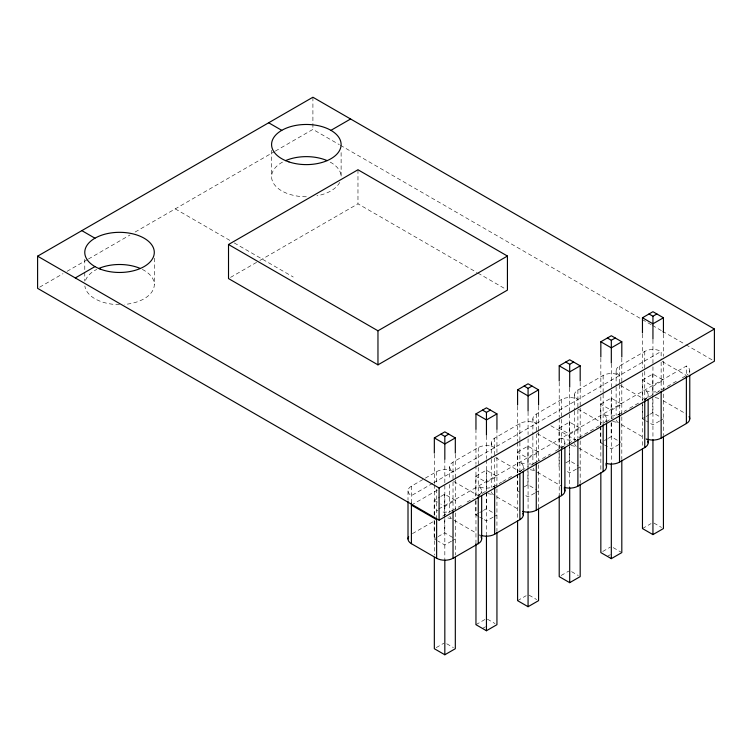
<?xml version="1.0" encoding="UTF-8"?>
<svg xmlns="http://www.w3.org/2000/svg" width="752" height="752" viewBox="0 0 752 752"><rect width="100%" height="100%" fill="white"/><g stroke="black" fill="none" stroke-linecap="round" stroke-linejoin="round"><path stroke-width="0.56" stroke-dasharray="3.76 2.82" d="M39.63 287.179L62.999 273.69M67.06 271.34L87.382 259.609M88.398 259.026L130.049 234.972M135.125 232.039L274.301 151.688M275.317 151.105L312.907 129.4L339.34 144.657M230.535 277.403L258.857 261.047M259.863 260.465L357.971 203.83L476.928 272.506M411.4 502.985L411.4 486.168L436.63 471.598A11.59 6.693 0 0 1 453.024 471.598A11.59 6.693 0 0 1 453.024 462.132L478.253 447.562A11.59 6.693 0 0 1 494.647 447.562A11.59 6.693 0 0 1 494.647 438.106L519.886 423.536A11.59 6.693 0 0 1 536.27 423.536A11.59 6.693 0 0 1 536.27 414.07L561.509 399.5A11.59 6.693 0 0 1 577.893 399.5A11.59 6.693 0 0 1 577.893 390.044L603.132 375.474A11.59 6.693 0 0 1 619.516 375.474A11.59 6.693 0 0 1 619.516 366.008L644.755 351.438A11.59 6.693 0 0 1 661.14 351.438L661.14 359.851M432.72 483.32L411.4 495.624A11.59 6.693 0 0 1 411.4 486.168M433.735 482.737L661.14 351.438M411.4 505.09L437.796 489.853M434.177 515.468L434.177 500.268L439.892 496.959M440.851 496.414L444.667 494.205L455.317 500.362L444.827 506.416L440.954 504.178M475.8 476.232L486.29 470.179L496.94 476.326L486.45 482.38L475.8 476.232L475.8 496.123M517.423 452.196L527.913 446.143L538.564 452.3L528.073 458.353L517.423 452.196L517.423 473.252M559.046 428.17L569.537 422.116L580.187 428.264L569.696 434.318L559.046 428.17L559.046 449.226M600.669 404.134L611.16 398.081L621.81 404.228L611.32 410.291L600.669 404.134L600.669 425.19M642.293 380.108L652.783 374.054L663.433 380.202L652.943 386.255L642.293 380.108L642.293 399.989M438.66 509.029L686.379 366.008A11.59 6.693 0 0 1 686.971 375.107M412.406 533.647L434.618 520.826M442.721 516.145L448.812 512.629M452.431 510.561A11.59 6.693 0 0 1 453.024 510.194L463.119 504.366M467.086 502.073L473.215 498.538M453.024 462.132L453.024 481.054L478.253 495.624L487.39 490.351M493.481 486.835L501.603 482.145M502.627 481.562L512.779 475.696M495.653 457.611L519.886 471.598L524.962 468.665M531.053 465.15L550.398 453.973M555.418 451.078L567.6 444.047M568.615 443.464L575.722 439.356M578.899 437.523L600.105 425.284M606.178 421.778L613.284 417.67M618.36 414.737L626.482 410.056M629.612 408.242L639.679 402.433M620.522 385.513L644.755 399.5L651.862 395.402M655.923 393.052L677.289 380.719M682.318 377.814L686.379 375.474L686.379 366.008M434.177 520.149L434.177 538.864L437.034 537.21M437.993 536.665L444.667 532.811L453.381 537.84M475.8 500.794L475.8 514.838L478.657 513.184M479.616 512.629L482.474 510.984M483.423 510.429L486.29 508.775L495.004 513.813M517.423 474.427L517.423 490.802L519.331 489.702M524.097 486.948L527.913 484.749L536.627 489.778M565.72 462.922L569.537 460.713L578.25 465.751M600.669 426.365L600.669 442.74L603.536 441.086M604.486 440.54L607.343 438.886M608.302 438.341L611.16 436.686L620.842 442.279M642.293 404.67L642.293 418.714L645.16 417.059M646.109 416.505L648.967 414.86M649.925 414.305L652.783 412.651L661.497 417.689M451.501 541.158L444.827 545.012L438.049 541.102M452.45 540.613L455.317 538.958M493.124 517.132L486.45 520.986L483.545 519.303M494.083 516.577L496.94 514.932M534.747 493.096L528.073 496.95L524.2 494.713M535.706 492.551L538.564 490.896M576.37 469.069L569.696 472.923L565.824 470.686M577.329 468.515L580.187 466.87M618.952 444.488L611.32 448.888L608.415 447.214M659.617 421.007L652.943 424.861L646.165 420.941M660.576 420.453L663.433 418.808M436.245 647.613L443.877 643.204M475.96 624.677L485.501 619.178M517.583 600.651L526.165 595.697M561.114 575.515L568.747 571.116M602.747 551.489L610.37 547.08M642.462 528.553L651.044 523.599M482.521 628.465L485.472 626.764M607.39 556.367L610.342 554.666M340.355 145.249L641.221 318.951M642.236 319.534L651.382 324.817M652.398 325.4L661.544 330.683M662.559 331.275L684.922 344.181M685.937 344.773L712.37 360.029M662.155 361.486L686.379 375.474M477.943 273.089L505.391 288.937M663.161 400.666L686.379 414.07M642.293 418.714L645.197 420.387M621.537 424.701L642.734 436.94M577.893 408.966L602.117 422.953M600.669 442.74L603.574 444.413M604.542 444.977L607.447 446.65M175.254 208.877L230.178 240.584M234.248 242.934L293.242 276.999M550.878 425.735L575.75 440.089M578.899 448.145L601.111 460.967M537.276 433.575L561.509 447.562A11.59 6.693 0 0 1 562.139 447.224M653.902 523.054L661.525 527.453M537.276 472.181L561.509 486.168M517.423 490.802L519.359 491.921M613.228 547.635L620.861 552.034M496.668 496.79L519.886 510.194M475.8 514.838L478.704 516.511M479.673 517.075L482.577 518.748M571.605 571.661L578.279 575.515M434.177 500.268L439.986 503.614M454.029 520.243L476.242 533.065M434.177 538.864L437.081 540.547M529.032 595.142L536.655 599.551M487.409 619.178L495.032 623.577M446.735 643.759L453.409 647.613M689.772 370.736L689.772 373.086M663.433 334.151L663.433 356.401M663.433 361.092L663.433 434.863M661.14 362.069L661.14 390.147M652.943 339.81L652.943 365.575M652.943 366.741L652.943 439.356M652.783 374.054L652.783 395.11M652.783 396.276L652.783 412.651M648.149 394.772L648.149 397.112M644.755 351.438L644.755 370.2M644.755 371.366L644.755 399.5A11.59 6.693 0 0 1 647.528 398.316M642.462 334.151L642.462 368.113M642.462 372.795L642.462 400.901M642.462 402.076L642.462 447.75M621.81 358.187L621.81 382.777M621.81 383.952L621.81 458.899M619.516 366.008L619.516 383.877M619.516 384.93L619.516 414.173M616.123 370.736L616.123 385.983M616.123 387.148L616.123 415.283M611.32 363.836L611.32 418.883M611.32 422.793L611.32 462.612M611.16 398.081L611.16 417.971M611.16 422.652L611.16 436.686M606.526 418.808L606.526 422.323M603.132 375.474L603.132 393.052M603.132 394.227L603.132 423.536M600.839 358.187L600.839 392.149M600.839 396.83L600.839 424.936M600.839 426.111L600.839 470.611M580.187 382.213L580.187 406.804M580.187 407.979L580.187 482.925M577.893 390.044L577.893 408.797M577.893 409.972L577.893 438.209M574.5 394.772L574.5 410.009M574.5 411.184L574.5 440.493M569.696 387.872L569.696 487.418M569.537 422.116L569.537 443.172M569.537 444.338L569.537 460.713M564.902 442.834L564.902 445.175M561.509 399.5L561.509 418.262M561.509 419.428L561.509 447.562A11.59 6.693 0 0 0 561.509 438.106A11.59 6.693 0 0 0 575.111 439.29M559.215 382.213L559.215 417.351M559.215 418.516L559.215 448.972M559.215 453.653L559.215 495.812M559.046 450.392L559.046 466.776M538.564 406.249L538.564 430.84M538.564 432.015L538.564 460.487M538.564 464.802L538.564 508.136M536.27 414.07L536.27 431.939M536.27 433.998L536.27 462.236M532.877 418.808L532.877 435.211M532.877 436.386L532.877 464.52M528.073 411.899L528.073 434.553M528.073 438.839L528.073 510.674M527.913 446.143L527.913 467.199M527.913 468.374L527.913 484.749M523.279 466.87L523.279 470.385M519.886 423.536L519.886 441.114M519.886 442.289L519.886 471.598A11.59 6.693 0 0 1 521.907 470.667M517.583 406.249L517.583 441.377M517.583 442.552L517.583 472.999M517.583 474.174L517.583 518.673M496.94 429.11L496.94 452.525M496.94 457.216L496.94 487.663M496.94 488.828L496.94 530.997M494.647 438.106L494.647 456.859M494.647 458.034L494.647 486.271A11.59 6.693 0 0 0 493.519 486.929M491.253 442.834L491.253 458.071M491.253 459.246L491.253 487.381M486.45 435.934L486.45 458.588M486.45 459.754L486.45 534.71M486.29 470.179L486.29 491.235M486.29 492.4L486.29 508.775M481.656 490.896L481.656 493.246M478.253 447.562L478.253 466.325M478.253 467.49L478.253 495.624M475.96 429.11L475.96 464.238M475.96 465.413L475.96 495.859M475.96 500.541L475.96 543.875M455.317 454.311L455.317 478.902M455.317 480.077L455.317 555.023M453.024 482.06L453.024 510.298M449.63 466.87L449.63 479.757M449.63 484.448L449.63 512.582M444.827 459.19L444.827 558.736M444.667 494.205L444.667 532.811M436.63 471.598L436.63 484.495M436.63 489.176L436.63 519.66M434.336 454.311L434.336 483.583M434.336 484.758L434.336 515.205M434.336 521.061L434.336 555.023M408.007 490.896L408.007 500.277M357.971 169.764L357.971 203.83M341.117 152.581L341.117 176.711A34.761 20.069 0 0 0 329.122 161.539M312.907 97.234L312.907 129.4M271.594 150.287L271.594 176.711M154.301 258.143L154.301 284.566M84.779 259.29L84.779 281.116M447.825 517.931A11.59 6.693 0 0 1 450.993 518.73M478.845 495.258A11.59 6.693 0 0 0 478.253 486.168A11.59 6.693 0 0 0 494.647 486.168M479.391 534.992A11.59 6.693 0 0 1 480.312 535.838M453.024 510.194A11.59 6.693 0 0 1 441.001 511.783M437.946 510.852A11.59 6.693 0 0 1 436.63 510.194M478.892 495.286A11.59 6.693 0 0 1 479.569 494.976M487.747 493.707A11.59 6.693 0 0 1 493.331 494.976M451.407 518.485A11.59 6.693 0 0 1 449.828 516.173M519.886 471.598A11.59 6.693 0 0 0 519.886 462.132A11.59 6.693 0 0 0 536.27 462.132A11.59 6.693 0 0 0 535.678 462.499M480.284 535.161A11.59 6.693 0 0 1 479.569 534.879M530.226 469.756A11.59 6.693 0 0 1 534.954 470.949M493.519 494.872A11.59 6.693 0 0 1 491.319 491.648M570.994 445.645A11.59 6.693 0 0 1 575.863 446.632M534.653 470.423A11.59 6.693 0 0 1 533.074 468.111M603.715 423.169A11.59 6.693 0 0 0 603.132 414.07A11.59 6.693 0 0 0 619.516 414.07A11.59 6.693 0 0 0 618.924 414.437M606.685 422.135A11.59 6.693 0 0 1 607.494 421.947M612.617 421.618A11.59 6.693 0 0 1 618.2 422.878M576.276 446.397A11.59 6.693 0 0 1 574.575 443.586M644.755 399.5A11.59 6.693 0 0 0 644.755 390.044A11.59 6.693 0 0 0 659.824 390.692M645.883 438.858A11.59 6.693 0 0 1 646.805 439.713M655.105 397.658A11.59 6.693 0 0 1 659.824 398.851M618.388 422.774A11.59 6.693 0 0 1 616.32 420.048M646.786 439.036A11.59 6.693 0 0 1 646.062 438.754M142.307 269.395A34.761 20.069 0 0 1 152.891 290.216A34.761 20.069 0 0 1 124.484 304.428M119.54 304.635A34.761 20.069 0 0 1 84.863 285.995M85.568 280.299A34.761 20.069 0 0 1 96.773 269.395M339.707 182.36A34.761 20.069 0 0 1 316.94 195.821M306.355 196.78A34.761 20.069 0 0 1 273.784 183.723A34.761 20.069 0 0 1 283.589 161.539"/><path stroke-width="1.13" d="M37.6 256.178L312.907 97.234L714.4 329.028L714.4 361.204L439.093 520.149L37.6 288.345L37.6 256.178L439.093 487.982L714.4 329.028M75.294 277.939L94.959 266.584M330.936 130.35L350.601 118.995M228.514 244.503L357.971 169.764L507.431 256.047L507.431 290.112L377.965 364.852L228.514 278.569L228.514 244.503L377.965 330.795L507.431 256.047M434.336 453.136L434.336 437.918L444.827 431.855L455.317 437.918L455.317 453.136M475.96 429.11L475.96 413.882L486.45 407.828L496.94 413.882L496.94 429.11M517.583 405.074L517.583 389.856L528.073 383.793L538.564 389.856L538.564 405.074M559.215 381.048L559.215 365.82L569.696 359.766L580.187 365.82L580.187 381.048M600.839 357.012L600.839 341.784L611.32 335.73L621.81 341.784L621.81 357.012M642.462 332.986L642.462 317.758L652.943 311.704L663.433 317.758L663.433 332.986M440.898 434.13L444.827 436.404L448.756 434.13M482.521 410.094L486.45 412.369L490.389 410.094M524.144 386.067L528.073 388.333L532.012 386.067M565.767 362.032L569.696 364.306L573.635 362.032M607.39 338.005L611.32 340.271L615.258 338.005M649.014 313.969L652.943 316.244L656.881 313.969M455.317 437.918L444.827 443.971L434.336 437.918M496.94 413.882L486.45 419.936L475.96 413.882M538.564 389.856L528.073 395.909L517.583 389.856M580.187 365.82L569.696 371.873L559.215 365.82M621.81 341.784L611.32 347.847L600.839 341.784M663.433 317.758L652.943 323.811L642.462 317.758M408.656 536.749A11.59 6.693 0 0 0 411.4 543.687L436.63 558.266A11.59 6.693 0 0 0 453.024 558.266L478.253 543.687A11.59 6.693 0 0 0 480.998 536.749M481.036 535.415A11.59 6.693 0 0 0 494.647 534.23L519.886 519.66A11.59 6.693 0 0 0 522.884 513.202M522.659 511.379A11.59 6.693 0 0 0 536.27 510.194L561.509 495.624A11.59 6.693 0 0 0 564.254 488.687M564.282 487.352A11.59 6.693 0 0 0 577.893 486.168L603.132 471.598A11.59 6.693 0 0 0 605.877 464.661M605.905 463.317A11.59 6.693 0 0 0 619.516 462.132L644.755 447.562A11.59 6.693 0 0 0 647.754 441.104M647.528 439.29A11.59 6.693 0 0 0 661.14 438.106L686.379 423.536A11.59 6.693 0 0 0 689.123 416.599M434.336 557.364L434.336 648.713L444.827 654.766L455.317 648.713L455.317 557.364M475.96 543.875L475.96 624.677L486.45 630.74L496.94 624.677L496.94 532.162M517.583 521.014L517.583 600.651L528.073 606.704L538.564 600.651L538.564 509.301M559.215 495.812L559.215 576.615L569.696 582.668L580.187 576.615L580.187 484.1M600.839 472.952L600.839 552.588L611.32 558.642L621.81 552.588L621.81 460.074M642.462 448.916L642.462 528.553L652.943 534.606L663.433 528.553L663.433 436.038M268.661 122.773L281.774 130.35M81.846 230.638L94.959 238.205M411.4 505.09L436.63 519.66L436.63 558.266M689.772 375.427L689.772 418.808M686.379 376.639L686.379 423.536M661.14 391.209L661.14 438.106M652.943 316.244L652.943 339.039M652.943 439.751L652.943 534.606M648.149 399.462L648.149 442.834M644.755 400.675L644.755 447.562M619.516 415.245L619.516 462.132M611.32 340.271L611.32 363.066M611.32 463.787L611.32 558.642M606.526 423.489L606.526 466.87M603.132 424.701L603.132 471.598M577.893 439.271L577.893 486.168M569.696 364.306L569.696 387.101M569.696 487.813L569.696 582.668M564.902 447.525L564.902 490.896M561.509 448.737L561.509 495.624M536.27 463.307L536.27 510.194M528.073 388.333L528.073 411.128M528.073 511.849L528.073 606.704M523.279 471.551L523.279 514.932M519.886 473.939L519.886 519.66M494.647 487.343L494.647 534.23M486.45 412.369L486.45 435.164M486.45 535.875L486.45 630.74M481.656 495.587L481.656 538.958M478.253 496.799L478.253 543.687M453.024 511.369L453.024 558.266M444.827 436.404L444.827 459.19M444.827 559.911L444.827 654.766M439.093 487.982L439.093 520.149M411.4 502.985L411.4 543.687M408.007 501.443L408.007 538.958M377.965 330.795L377.965 364.852M98.7 268.502A34.761 20.069 0 0 1 140.37 268.502M285.525 160.637A34.761 20.069 0 0 1 327.186 160.637M100.054 269.019A34.761 20.069 0 0 0 154.207 253.828A34.761 20.069 0 0 0 104.349 234.342A34.761 20.069 0 0 0 100.054 269.019M288.975 161.924A34.761 20.069 0 0 0 341.117 144.534A34.761 20.069 0 0 0 288.975 127.154A34.761 20.069 0 0 0 288.975 161.924"/></g></svg>
